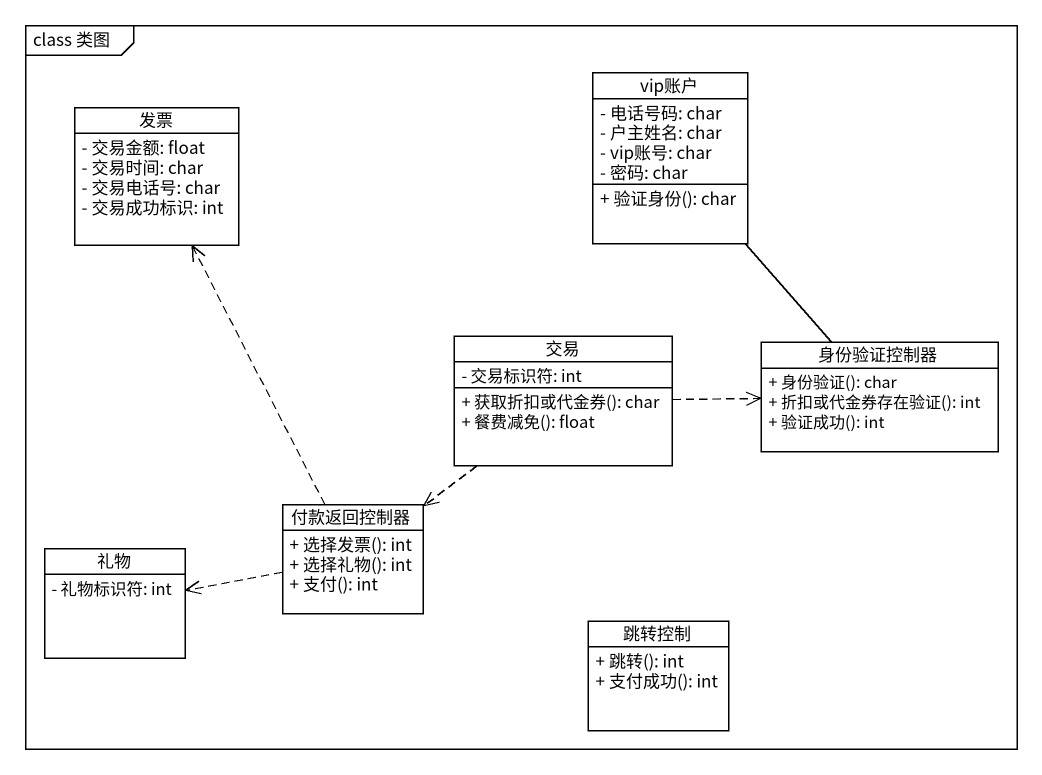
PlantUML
@startuml
mainframe class 类图
hide circle
hide empty members
skinparam classAttributeIconSize 0
class 发票 {
  - 交易金额: float
  - 交易时间: char
  - 交易电话号: char
  - 交易成功标识: int
}
class vip账户 #FFFFFF {
  - 电话号码: char
  - 户主姓名: char
  - vip账号: char
  - 密码: char
  + 验证身份(): char
}
class 交易 {
  - 交易标识符: int
  + 获取折扣或代金券(): char
  + 餐费减免(): float
}
class 身份验证控制器 {
  + 身份验证(): char
  + 折扣或代金券存在验证(): int
  + 验证成功(): int
}
class 礼物 {
  - 礼物标识符: int
}
class 付款返回控制器 {
  + 选择发票(): int
  + 选择礼物(): int
  + 支付(): int
}
class 跳转控制 {
  + 跳转(): int
  + 支付成功(): int
}
交易 .right.> 身份验证控制器
交易 ..> 付款返回控制器
身份验证控制器 -up- vip账户
付款返回控制器 .up.> 发票
付款返回控制器 .left.> 礼物
@enduml
